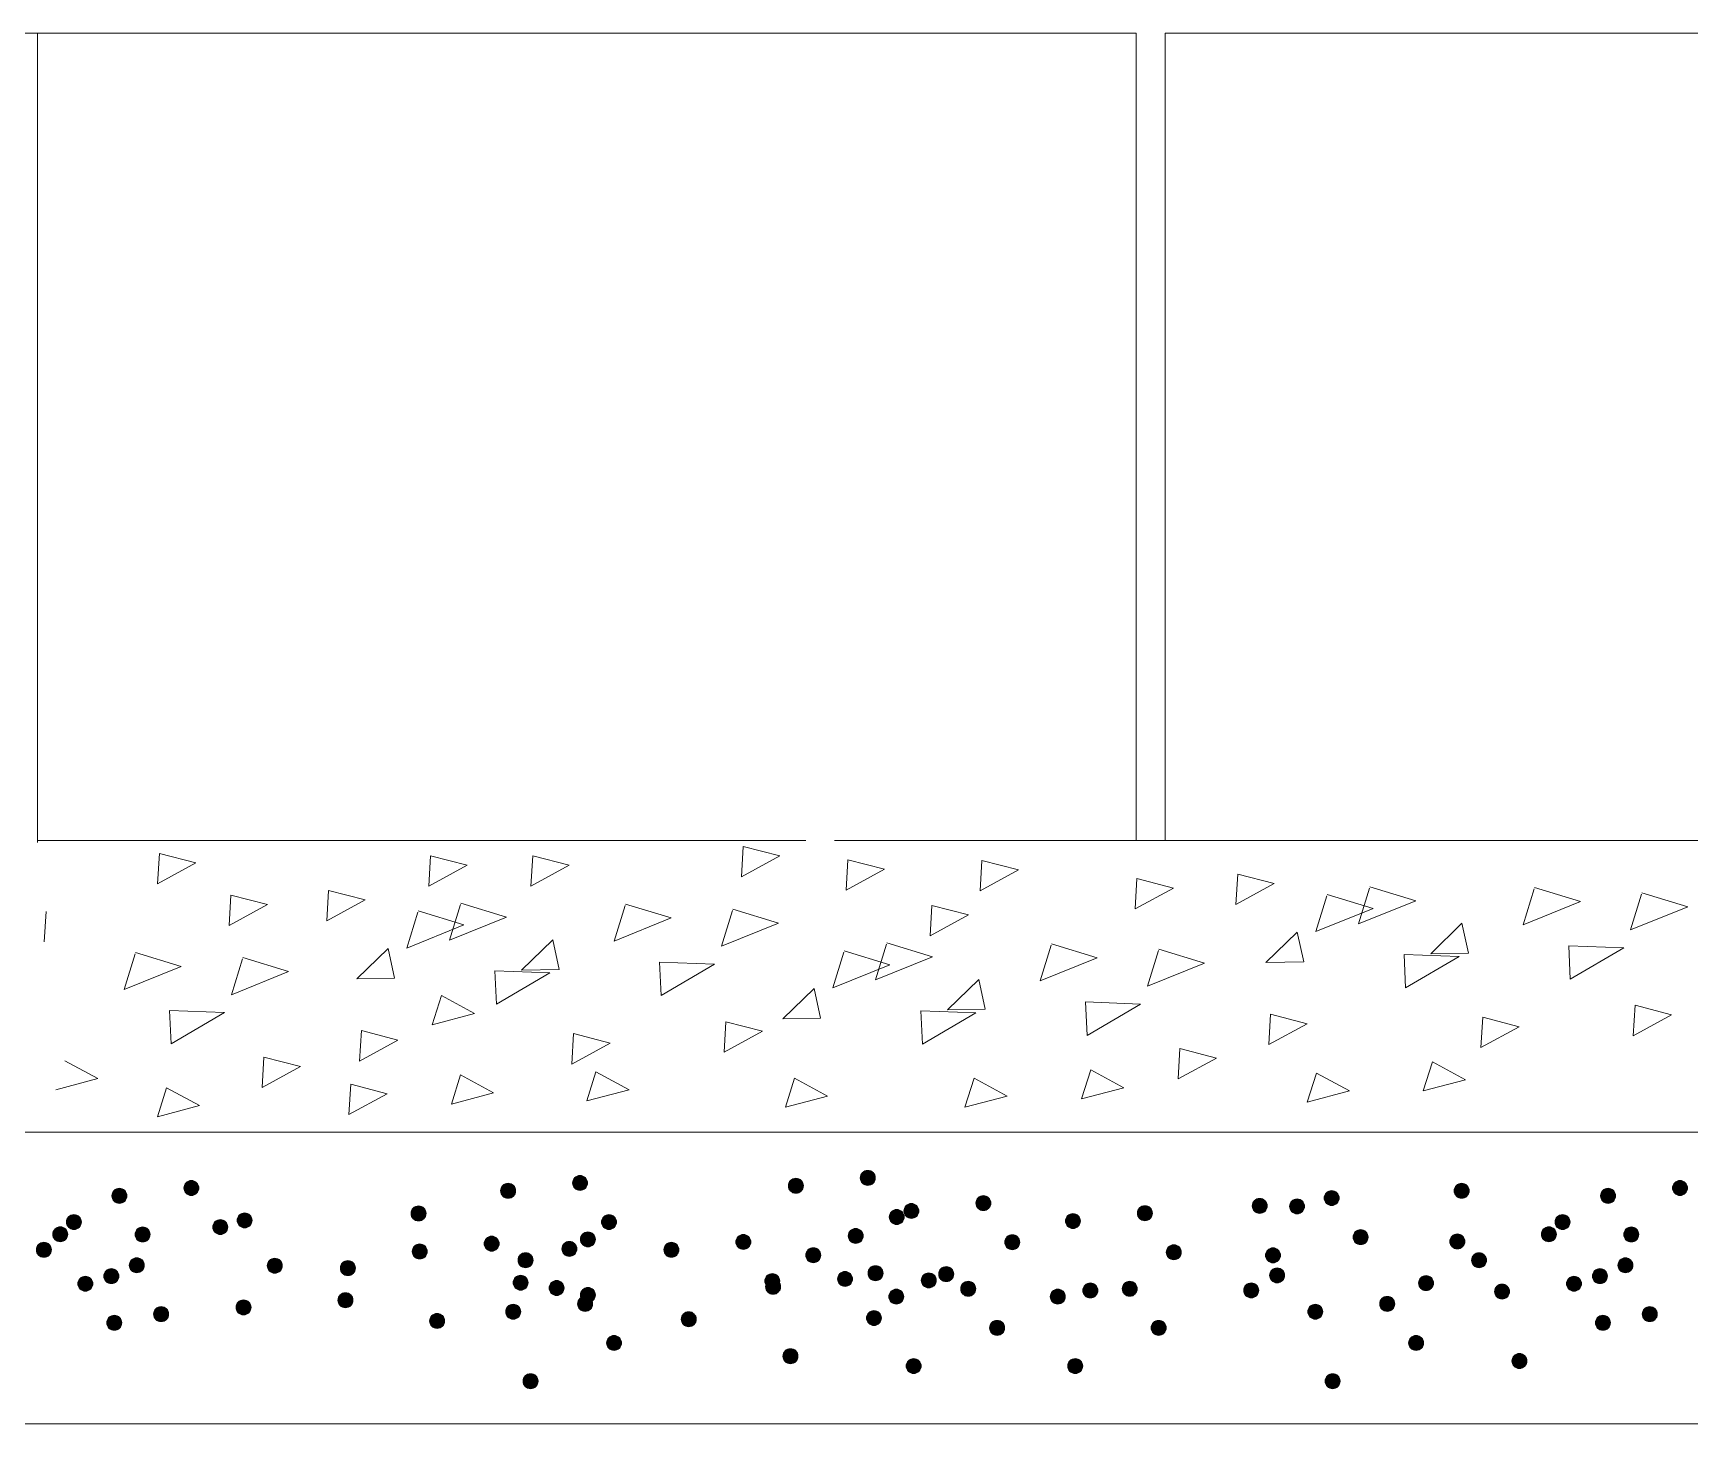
# Model space of a CAD drawing. Header units: inches. Extents: x -885 to 26362, y -28010 to 990.
# Drawn here: x 4316.75 to 4322.43, y -17656.87 to -17652.1 of the extents above; entities that cross this region are included whole.
import ezdxf

# ---------------------------------------------------------------- set-up
doc = ezdxf.new("R2010")
doc.units = ezdxf.units.IN
doc.header["$MEASUREMENT"] = 0
doc.layers.add('LINE', color=7, linetype='Continuous')

msp = doc.modelspace()

# ---------------------------------------------------------------- hatches: boundary and pattern name
at = {"layer": 'LINE', "lineweight": 20, "ltscale": 0.5}
for points in [[(4317.315112, -17656.056488, -1), (4317.263667, -17656.056488, -1)], [(4317.315112, -17656.056488, -1), (4317.263667, -17656.056488, -1)], [(4318.401221, -17656.06611, -1), (4318.349777, -17656.06611, -1)], [(4318.401221, -17656.06611, -1), (4318.349777, -17656.06611, -1)], [(4318.647917, -17656.039209, -1), (4318.596472, -17656.039209, -1)], [(4318.647917, -17656.039209, -1), (4318.596472, -17656.039209, -1)], [(4319.387842, -17656.048831, -1), (4319.336397, -17656.048831, -1)], [(4319.387842, -17656.048831, -1), (4319.336397, -17656.048831, -1)], [(4319.634538, -17656.021931, -1), (4319.583093, -17656.021931, -1)], [(4319.634538, -17656.021931, -1), (4319.583093, -17656.021931, -1)], [(4321.670692, -17656.06611, -1), (4321.619247, -17656.06611, -1)], [(4321.670692, -17656.06611, -1), (4321.619247, -17656.06611, -1)], [(4322.419352, -17656.056488, -1), (4322.367908, -17656.056488, -1)], [(4322.419352, -17656.056488, -1), (4322.367908, -17656.056488, -1)], [(4317.068416, -17656.083389, -1), (4317.016972, -17656.083389, -1)], [(4317.068416, -17656.083389, -1), (4317.016972, -17656.083389, -1)], [(4320.030691, -17656.108323, -1), (4319.979247, -17656.108323, -1)], [(4320.030691, -17656.108323, -1), (4319.979247, -17656.108323, -1)], [(4320.978325, -17656.117945, -1), (4320.926881, -17656.117945, -1)], [(4320.978325, -17656.117945, -1), (4320.926881, -17656.117945, -1)], [(4321.10456, -17656.110002, -1), (4321.056814, -17656.129156, -1)], [(4321.10456, -17656.110002, -1), (4321.056814, -17656.129156, -1)], [(4321.225021, -17656.091044, -1), (4321.173577, -17656.091044, -1)], [(4321.225021, -17656.091044, -1), (4321.173577, -17656.091044, -1)], [(4322.172657, -17656.083389, -1), (4322.121212, -17656.083389, -1)], [(4322.172657, -17656.083389, -1), (4322.121212, -17656.083389, -1)], [(4316.912336, -17656.173259, -1), (4316.860891, -17656.173259, -1)], [(4316.912336, -17656.173259, -1), (4316.860891, -17656.173259, -1)], [(4317.497665, -17656.16757, -1), (4317.44622, -17656.16757, -1)], [(4317.497665, -17656.16757, -1), (4317.44622, -17656.16757, -1)], [(4318.094014, -17656.143764, -1), (4318.042569, -17656.143764, -1)], [(4318.094014, -17656.143764, -1), (4318.042569, -17656.143764, -1)], [(4318.747105, -17656.173259, -1), (4318.695661, -17656.173259, -1)], [(4318.747105, -17656.173259, -1), (4318.695661, -17656.173259, -1)], [(4319.733726, -17656.155981, -1), (4319.682281, -17656.155981, -1)], [(4319.733726, -17656.155981, -1), (4319.682281, -17656.155981, -1)], [(4319.783996, -17656.135224, -1), (4319.732551, -17656.135224, -1)], [(4319.783996, -17656.135224, -1), (4319.732551, -17656.135224, -1)], [(4320.337888, -17656.169781, -1), (4320.286443, -17656.169781, -1)], [(4320.337888, -17656.169781, -1), (4320.286443, -17656.169781, -1)], [(4320.584584, -17656.14288, -1), (4320.533139, -17656.14288, -1)], [(4320.584584, -17656.14288, -1), (4320.533139, -17656.14288, -1)], [(4322.016576, -17656.173259, -1), (4321.965131, -17656.173259, -1)], [(4322.016576, -17656.173259, -1), (4321.965131, -17656.173259, -1)], [(4316.865539, -17656.215197, -1), (4316.814095, -17656.215197, -1)], [(4316.865539, -17656.215197, -1), (4316.814095, -17656.215197, -1)], [(4317.148027, -17656.215934, -1), (4317.096583, -17656.215934, -1)], [(4317.148027, -17656.215934, -1), (4317.096583, -17656.215934, -1)], [(4317.4143, -17656.190538, -1), (4317.362856, -17656.190538, -1)], [(4317.4143, -17656.190538, -1), (4317.362856, -17656.190538, -1)], [(4318.674749, -17656.232721, -1), (4318.623305, -17656.232721, -1)], [(4318.674749, -17656.232721, -1), (4318.623305, -17656.232721, -1)], [(4319.593132, -17656.220818, -1), (4319.541687, -17656.220818, -1)], [(4319.593132, -17656.220818, -1), (4319.541687, -17656.220818, -1)], [(4321.32421, -17656.225095, -1), (4321.272765, -17656.225095, -1)], [(4321.32421, -17656.225095, -1), (4321.272765, -17656.225095, -1)], [(4321.96978, -17656.215197, -1), (4321.918335, -17656.215197, -1)], [(4321.96978, -17656.215197, -1), (4321.918335, -17656.215197, -1)], [(4322.252268, -17656.215934, -1), (4322.200823, -17656.215934, -1)], [(4322.252268, -17656.215934, -1), (4322.200823, -17656.215934, -1)], [(4316.809435, -17656.268445, -1), (4316.757991, -17656.268445, -1)], [(4316.809435, -17656.268445, -1), (4316.757991, -17656.268445, -1)], [(4318.098126, -17656.274256, -1), (4318.046681, -17656.274256, -1)], [(4318.098126, -17656.274256, -1), (4318.046681, -17656.274256, -1)], [(4318.344822, -17656.247356, -1), (4318.293377, -17656.247356, -1)], [(4318.344822, -17656.247356, -1), (4318.293377, -17656.247356, -1)], [(4318.611353, -17656.26535, -1), (4318.559909, -17656.26535, -1)], [(4318.611353, -17656.26535, -1), (4318.559909, -17656.26535, -1)], [(4318.961007, -17656.268445, -1), (4318.909562, -17656.268445, -1)], [(4318.961007, -17656.268445, -1), (4318.909562, -17656.268445, -1)], [(4319.207702, -17656.241544, -1), (4319.156258, -17656.241544, -1)], [(4319.207702, -17656.241544, -1), (4319.156258, -17656.241544, -1)], [(4319.447469, -17656.286944, -1), (4319.396024, -17656.286944, -1)], [(4319.447469, -17656.286944, -1), (4319.396024, -17656.286944, -1)], [(4320.12988, -17656.242373, -1), (4320.078435, -17656.242373, -1)], [(4320.12988, -17656.242373, -1), (4320.078435, -17656.242373, -1)], [(4320.683772, -17656.27693, -1), (4320.632327, -17656.27693, -1)], [(4320.683772, -17656.27693, -1), (4320.632327, -17656.27693, -1)], [(4321.023793, -17656.287367, -1), (4320.972349, -17656.287367, -1)], [(4321.023793, -17656.287367, -1), (4320.972349, -17656.287367, -1)], [(4321.655918, -17656.239741, -1), (4321.604474, -17656.239741, -1)], [(4321.655918, -17656.239741, -1), (4321.604474, -17656.239741, -1)], [(4317.128043, -17656.321501, -1), (4317.076598, -17656.321501, -1)], [(4317.128043, -17656.321501, -1), (4317.076598, -17656.321501, -1)], [(4317.60124, -17656.323084, -1), (4317.549795, -17656.323084, -1)], [(4317.60124, -17656.323084, -1), (4317.549795, -17656.323084, -1)], [(4317.851705, -17656.331169, -1), (4317.80026, -17656.331169, -1)], [(4317.851705, -17656.331169, -1), (4317.80026, -17656.331169, -1)], [(4318.460848, -17656.304222, -1), (4318.409403, -17656.304222, -1)], [(4318.460848, -17656.304222, -1), (4318.409403, -17656.304222, -1)], [(4319.660915, -17656.348694, -1), (4319.60947, -17656.348694, -1)], [(4319.660915, -17656.348694, -1), (4319.60947, -17656.348694, -1)], [(4321.730319, -17656.304222, -1), (4321.678874, -17656.304222, -1)], [(4321.730319, -17656.304222, -1), (4321.678874, -17656.304222, -1)], [(4322.232283, -17656.321501, -1), (4322.180839, -17656.321501, -1)], [(4322.232283, -17656.321501, -1), (4322.180839, -17656.321501, -1)], [(4316.95162, -17656.384779, -1), (4316.900175, -17656.384779, -1)], [(4316.95162, -17656.384779, -1), (4316.900175, -17656.384779, -1)], [(4317.040683, -17656.358808, -1), (4316.989238, -17656.358808, -1)], [(4317.040683, -17656.358808, -1), (4316.989238, -17656.358808, -1)], [(4318.44401, -17656.381406, -1), (4318.392565, -17656.381406, -1)], [(4318.44401, -17656.381406, -1), (4318.392565, -17656.381406, -1)], [(4318.567421, -17656.399408, -1), (4318.515977, -17656.399408, -1)], [(4318.567421, -17656.399408, -1), (4318.515977, -17656.399408, -1)], [(4319.306891, -17656.375594, -1), (4319.255446, -17656.375594, -1)], [(4319.306891, -17656.375594, -1), (4319.255446, -17656.375594, -1)], [(4319.309766, -17656.395206, -1), (4319.258321, -17656.395206, -1)], [(4319.309766, -17656.395206, -1), (4319.258321, -17656.395206, -1)], [(4319.556461, -17656.368305, -1), (4319.505017, -17656.368305, -1)], [(4319.556461, -17656.368305, -1), (4319.505017, -17656.368305, -1)], [(4319.843622, -17656.373336, -1), (4319.792178, -17656.373336, -1)], [(4319.843622, -17656.373336, -1), (4319.792178, -17656.373336, -1)], [(4319.90324, -17656.351788, -1), (4319.851795, -17656.351788, -1)], [(4319.90324, -17656.351788, -1), (4319.851795, -17656.351788, -1)], [(4319.978764, -17656.402057, -1), (4319.927319, -17656.402057, -1)], [(4319.978764, -17656.402057, -1), (4319.927319, -17656.402057, -1)], [(4320.532656, -17656.402057, -1), (4320.481211, -17656.402057, -1)], [(4320.532656, -17656.402057, -1), (4320.481211, -17656.402057, -1)], [(4321.037952, -17656.356058, -1), (4320.986508, -17656.356058, -1)], [(4321.037952, -17656.356058, -1), (4320.986508, -17656.356058, -1)], [(4321.548574, -17656.382614, -1), (4321.497129, -17656.382614, -1)], [(4321.548574, -17656.382614, -1), (4321.497129, -17656.382614, -1)], [(4322.05586, -17656.384779, -1), (4322.004416, -17656.384779, -1)], [(4322.05586, -17656.384779, -1), (4322.004416, -17656.384779, -1)], [(4322.144923, -17656.358808, -1), (4322.093479, -17656.358808, -1)], [(4322.144923, -17656.358808, -1), (4322.093479, -17656.358808, -1)], [(4317.843549, -17656.441406, -1), (4317.792104, -17656.441406, -1)], [(4317.843549, -17656.441406, -1), (4317.792104, -17656.441406, -1)], [(4318.665226, -17656.453893, -1), (4318.613781, -17656.453893, -1)], [(4318.665226, -17656.453893, -1), (4318.613781, -17656.453893, -1)], [(4318.674766, -17656.423221, -1), (4318.623321, -17656.423221, -1)], [(4318.674766, -17656.423221, -1), (4318.623321, -17656.423221, -1)], [(4319.732068, -17656.428958, -1), (4319.680623, -17656.428958, -1)], [(4319.732068, -17656.428958, -1), (4319.680623, -17656.428958, -1)], [(4320.28596, -17656.428958, -1), (4320.234516, -17656.428958, -1)], [(4320.28596, -17656.428958, -1), (4320.234516, -17656.428958, -1)], [(4320.397515, -17656.407893, -1), (4320.34607, -17656.407893, -1)], [(4320.397515, -17656.407893, -1), (4320.34607, -17656.407893, -1)], [(4320.947207, -17656.397961, -1), (4320.899461, -17656.417114, -1)], [(4320.947207, -17656.397961, -1), (4320.899461, -17656.417114, -1)], [(4321.415423, -17656.453893, -1), (4321.363978, -17656.453893, -1)], [(4321.415423, -17656.453893, -1), (4321.363978, -17656.453893, -1)], [(4321.809165, -17656.41168, -1), (4321.75772, -17656.41168, -1)], [(4321.809165, -17656.41168, -1), (4321.75772, -17656.41168, -1)], [(4317.050808, -17656.518829, -1), (4316.999364, -17656.518829, -1)], [(4317.050808, -17656.518829, -1), (4316.999364, -17656.518829, -1)], [(4317.211423, -17656.489033, -1), (4317.159979, -17656.489033, -1)], [(4317.211423, -17656.489033, -1), (4317.159979, -17656.489033, -1)], [(4317.493895, -17656.465957, -1), (4317.442451, -17656.465957, -1)], [(4317.493895, -17656.465957, -1), (4317.442451, -17656.465957, -1)], [(4318.157753, -17656.512369, -1), (4318.106308, -17656.512369, -1)], [(4318.157753, -17656.512369, -1), (4318.106308, -17656.512369, -1)], [(4318.41853, -17656.480794, -1), (4318.367085, -17656.480794, -1)], [(4318.41853, -17656.480794, -1), (4318.367085, -17656.480794, -1)], [(4319.020634, -17656.506557, -1), (4318.969189, -17656.506557, -1)], [(4319.020634, -17656.506557, -1), (4318.969189, -17656.506557, -1)], [(4319.65565, -17656.502355, -1), (4319.604205, -17656.502355, -1)], [(4319.65565, -17656.502355, -1), (4319.604205, -17656.502355, -1)], [(4321.168727, -17656.480794, -1), (4321.117282, -17656.480794, -1)], [(4321.168727, -17656.480794, -1), (4321.117282, -17656.480794, -1)], [(4322.155049, -17656.518829, -1), (4322.103604, -17656.518829, -1)], [(4322.155049, -17656.518829, -1), (4322.103604, -17656.518829, -1)], [(4322.315664, -17656.489033, -1), (4322.264219, -17656.489033, -1)], [(4322.315664, -17656.489033, -1), (4322.264219, -17656.489033, -1)], [(4320.077952, -17656.536108, -1), (4320.026508, -17656.536108, -1)], [(4320.077952, -17656.536108, -1), (4320.026508, -17656.536108, -1)], [(4320.631844, -17656.536108, -1), (4320.5804, -17656.536108, -1)], [(4320.631844, -17656.536108, -1), (4320.5804, -17656.536108, -1)], [(4318.764414, -17656.587943, -1), (4318.71297, -17656.587943, -1)], [(4318.764414, -17656.587943, -1), (4318.71297, -17656.587943, -1)], [(4319.369393, -17656.633318, -1), (4319.317948, -17656.633318, -1)], [(4319.369393, -17656.633318, -1), (4319.317948, -17656.633318, -1)], [(4321.514611, -17656.587943, -1), (4321.463166, -17656.587943, -1)], [(4321.514611, -17656.587943, -1), (4321.463166, -17656.587943, -1)], [(4319.791695, -17656.667071, -1), (4319.74025, -17656.667071, -1)], [(4319.791695, -17656.667071, -1), (4319.74025, -17656.667071, -1)], [(4320.345587, -17656.667071, -1), (4320.294143, -17656.667071, -1)], [(4320.345587, -17656.667071, -1), (4320.294143, -17656.667071, -1)], [(4321.868791, -17656.649792, -1), (4321.817347, -17656.649792, -1)], [(4321.868791, -17656.649792, -1), (4321.817347, -17656.649792, -1)], [(4318.478157, -17656.718906, -1), (4318.426712, -17656.718906, -1)], [(4318.478157, -17656.718906, -1), (4318.426712, -17656.718906, -1)], [(4321.228354, -17656.718906, -1), (4321.176909, -17656.718906, -1)], [(4321.228354, -17656.718906, -1), (4321.176909, -17656.718906, -1)]]:
    msp.add_hatch(color=7, dxfattribs=at).paths.add_polyline_path(points)

# ---------------------------------------------------------------- linework, layer by layer
at = {"layer": 'LINE', "color": 7, "lineweight": 20, "ltscale": 0.5}
for p, q in [((4316.761539, -17652.09648), (4301.484255, -17652.09648)), ((4316.761539, -17652.09648), (4301.484255, -17652.09648)), ((4320.529426, -17652.09648), (4316.761539, -17652.09648)), ((4319.426731, -17652.09648), (4316.761539, -17652.09648)), ((4316.761539, -17654.865318), (4316.761539, -17652.09648)), ((4320.529426, -17652.09648), (4316.761539, -17652.09648)), ((4319.426731, -17652.09648), (4316.761539, -17652.09648)), ((4316.761539, -17654.865318), (4316.761539, -17652.09648)), ((4316.761539, -17654.871417), (4316.761539, -17652.102579)), ((4316.761539, -17654.871417), (4316.761539, -17652.102579)), ((4316.761539, -17654.871417), (4316.761539, -17652.102579)), ((4316.761539, -17654.871417), (4316.761539, -17652.102579)), ((4320.529426, -17654.865318), (4320.529426, -17652.09648)), ((4320.529426, -17654.865318), (4320.529426, -17652.09648)), ((4320.628099, -17654.865318), (4320.628099, -17652.09648)), ((4324.49466, -17652.09648), (4320.628099, -17652.09648)), ((4320.628099, -17654.865318), (4320.628099, -17652.09648)), ((4324.49466, -17652.09648), (4320.628099, -17652.09648)), ((4319.395987, -17654.865318), (4316.761539, -17654.865318)), ((4319.395987, -17654.865318), (4316.761539, -17654.865318)), ((4319.175315, -17654.989308), (4319.181583, -17654.885058)), ((4319.175315, -17654.989308), (4319.181583, -17654.885058)), ((4319.181583, -17654.885058), (4319.306746, -17654.917571)), ((4319.181583, -17654.885058), (4319.306746, -17654.917571)), ((4324.49466, -17654.865318), (4319.49466, -17654.865318)), ((4324.49466, -17654.865318), (4319.49466, -17654.865318)), ((4317.173482, -17655.01342), (4317.179751, -17654.90917)), ((4317.173482, -17655.01342), (4317.179751, -17654.90917)), ((4317.304913, -17654.941683), (4317.173482, -17655.01342)), ((4317.304913, -17654.941683), (4317.173482, -17655.01342)), ((4317.179751, -17654.90917), (4317.304913, -17654.941683)), ((4317.179751, -17654.90917), (4317.304913, -17654.941683)), ((4318.103173, -17655.021805), (4318.109442, -17654.917555)), ((4318.103173, -17655.021805), (4318.109442, -17654.917555)), ((4318.234604, -17654.950068), (4318.103173, -17655.021805)), ((4318.234604, -17654.950068), (4318.103173, -17655.021805)), ((4318.109442, -17654.917555), (4318.234604, -17654.950068)), ((4318.109442, -17654.917555), (4318.234604, -17654.950068)), ((4318.453887, -17655.021805), (4318.460156, -17654.917555)), ((4318.453887, -17655.021805), (4318.460156, -17654.917555)), ((4318.585318, -17654.950068), (4318.453887, -17655.021805)), ((4318.585318, -17654.950068), (4318.453887, -17655.021805)), ((4318.460156, -17654.917555), (4318.585318, -17654.950068)), ((4318.460156, -17654.917555), (4318.585318, -17654.950068)), ((4319.306746, -17654.917571), (4319.175315, -17654.989308)), ((4319.306746, -17654.917571), (4319.175315, -17654.989308)), ((4319.53412, -17655.035121), (4319.540388, -17654.930871)), ((4319.53412, -17655.035121), (4319.540388, -17654.930871)), ((4319.540388, -17654.930871), (4319.665551, -17654.963384)), ((4319.540388, -17654.930871), (4319.665551, -17654.963384)), ((4319.993666, -17655.037752), (4319.999935, -17654.933502)), ((4319.993666, -17655.037752), (4319.999935, -17654.933502)), ((4319.999935, -17654.933502), (4320.125097, -17654.966015)), ((4319.999935, -17654.933502), (4320.125097, -17654.966015)), ((4319.665551, -17654.963384), (4319.53412, -17655.035121)), ((4319.665551, -17654.963384), (4319.53412, -17655.035121)), ((4320.125097, -17654.966015), (4319.993666, -17655.037752)), ((4320.125097, -17654.966015), (4319.993666, -17655.037752)), ((4320.525179, -17655.09973), (4320.531447, -17654.995481)), ((4320.525179, -17655.09973), (4320.531447, -17654.995481)), ((4320.531447, -17654.995481), (4320.65661, -17655.027994)), ((4320.531447, -17654.995481), (4320.65661, -17655.027994)), ((4320.87088, -17655.084492), (4320.877149, -17654.980242)), ((4320.87088, -17655.084492), (4320.877149, -17654.980242)), ((4321.002311, -17655.012755), (4320.87088, -17655.084492)), ((4321.002311, -17655.012755), (4320.87088, -17655.084492)), ((4320.877149, -17654.980242), (4321.002311, -17655.012755)), ((4320.877149, -17654.980242), (4321.002311, -17655.012755)), ((4317.419011, -17655.156257), (4317.425279, -17655.052007)), ((4317.419011, -17655.156257), (4317.425279, -17655.052007)), ((4317.425279, -17655.052007), (4317.550442, -17655.08452)), ((4317.425279, -17655.052007), (4317.550442, -17655.08452)), ((4317.753583, -17655.140614), (4317.759851, -17655.036364)), ((4317.753583, -17655.140614), (4317.759851, -17655.036364)), ((4317.885014, -17655.068877), (4317.753583, -17655.140614)), ((4317.885014, -17655.068877), (4317.753583, -17655.140614)), ((4317.759851, -17655.036364), (4317.885014, -17655.068877)), ((4317.759851, -17655.036364), (4317.885014, -17655.068877)), ((4320.65661, -17655.027994), (4320.525179, -17655.09973)), ((4320.65661, -17655.027994), (4320.525179, -17655.09973)), ((4321.182927, -17655.05498), (4321.145463, -17655.17747)), ((4321.182927, -17655.05498), (4321.145463, -17655.17747)), ((4321.341206, -17655.098334), (4321.184341, -17655.050356)), ((4321.341206, -17655.098334), (4321.184341, -17655.050356)), ((4321.329187, -17655.027929), (4321.291723, -17655.15042)), ((4321.329187, -17655.027929), (4321.291723, -17655.15042)), ((4321.291723, -17655.15042), (4321.487467, -17655.071284)), ((4321.291723, -17655.15042), (4321.487467, -17655.071284)), ((4321.487467, -17655.071284), (4321.330602, -17655.023306)), ((4321.487467, -17655.071284), (4321.330602, -17655.023306)), ((4321.893822, -17655.031206), (4321.856358, -17655.153696)), ((4321.893822, -17655.031206), (4321.856358, -17655.153696)), ((4321.856358, -17655.153696), (4322.052101, -17655.07456)), ((4321.856358, -17655.153696), (4322.052101, -17655.07456)), ((4322.052101, -17655.07456), (4321.895237, -17655.026582)), ((4322.052101, -17655.07456), (4321.895237, -17655.026582)), ((4322.261782, -17655.049201), (4322.224318, -17655.171691)), ((4322.261782, -17655.049201), (4322.224318, -17655.171691)), ((4322.420061, -17655.092555), (4322.263196, -17655.044577)), ((4322.420061, -17655.092555), (4322.263196, -17655.044577)), ((4316.784752, -17655.212375), (4316.79102, -17655.108125)), ((4316.784752, -17655.212375), (4316.79102, -17655.108125)), ((4317.550442, -17655.08452), (4317.419011, -17655.156257)), ((4317.550442, -17655.08452), (4317.419011, -17655.156257)), ((4318.065629, -17655.111102), (4318.028165, -17655.233593)), ((4318.065629, -17655.111102), (4318.028165, -17655.233593)), ((4318.223908, -17655.154456), (4318.067044, -17655.106478)), ((4318.223908, -17655.154456), (4318.067044, -17655.106478)), ((4318.21189, -17655.084052), (4318.174426, -17655.206542)), ((4318.21189, -17655.084052), (4318.174426, -17655.206542)), ((4318.174426, -17655.206542), (4318.370169, -17655.127406)), ((4318.174426, -17655.206542), (4318.370169, -17655.127406)), ((4318.370169, -17655.127406), (4318.213304, -17655.079428)), ((4318.370169, -17655.127406), (4318.213304, -17655.079428)), ((4318.776525, -17655.087328), (4318.739061, -17655.209818)), ((4318.776525, -17655.087328), (4318.739061, -17655.209818)), ((4318.739061, -17655.209818), (4318.934804, -17655.130682)), ((4318.739061, -17655.209818), (4318.934804, -17655.130682)), ((4318.934804, -17655.130682), (4318.777939, -17655.082704)), ((4318.934804, -17655.130682), (4318.777939, -17655.082704)), ((4319.144484, -17655.105323), (4319.10702, -17655.227813)), ((4319.144484, -17655.105323), (4319.10702, -17655.227813)), ((4319.302763, -17655.148677), (4319.145899, -17655.100699)), ((4319.302763, -17655.148677), (4319.145899, -17655.100699)), ((4319.822545, -17655.191735), (4319.828813, -17655.087485)), ((4319.822545, -17655.191735), (4319.828813, -17655.087485)), ((4319.953976, -17655.119998), (4319.822545, -17655.191735)), ((4319.953976, -17655.119998), (4319.822545, -17655.191735)), ((4319.828813, -17655.087485), (4319.953976, -17655.119998)), ((4319.828813, -17655.087485), (4319.953976, -17655.119998)), ((4321.145463, -17655.17747), (4321.341206, -17655.098334)), ((4321.145463, -17655.17747), (4321.341206, -17655.098334)), ((4322.224318, -17655.171691), (4322.420061, -17655.092555)), ((4322.224318, -17655.171691), (4322.420061, -17655.092555)), ((4318.028165, -17655.233593), (4318.223908, -17655.154456)), ((4318.028165, -17655.233593), (4318.223908, -17655.154456)), ((4319.10702, -17655.227813), (4319.302763, -17655.148677)), ((4319.10702, -17655.227813), (4319.302763, -17655.148677)), ((4320.974094, -17655.283515), (4321.081404, -17655.17909)), ((4320.974094, -17655.283515), (4321.081404, -17655.17909)), ((4321.081404, -17655.17909), (4321.103389, -17655.281188)), ((4321.081404, -17655.17909), (4321.103389, -17655.281188)), ((4321.538728, -17655.253316), (4321.646039, -17655.14889)), ((4321.538728, -17655.253316), (4321.646039, -17655.14889)), ((4321.646039, -17655.14889), (4321.668024, -17655.250988)), ((4321.646039, -17655.14889), (4321.668024, -17655.250988)), ((4317.856796, -17655.339638), (4317.964107, -17655.235212)), ((4317.856796, -17655.339638), (4317.964107, -17655.235212)), ((4317.964107, -17655.235212), (4317.986092, -17655.33731)), ((4317.964107, -17655.235212), (4317.986092, -17655.33731)), ((4318.421431, -17655.309438), (4318.528741, -17655.205012)), ((4318.421431, -17655.309438), (4318.528741, -17655.205012)), ((4318.528741, -17655.205012), (4318.550727, -17655.30711)), ((4318.528741, -17655.205012), (4318.550727, -17655.30711)), ((4319.684649, -17655.291158), (4319.527784, -17655.24318)), ((4319.684649, -17655.291158), (4319.527784, -17655.24318)), ((4319.67263, -17655.220753), (4319.635166, -17655.343244)), ((4319.67263, -17655.220753), (4319.635166, -17655.343244)), ((4319.830909, -17655.264107), (4319.674044, -17655.216129)), ((4319.830909, -17655.264107), (4319.674044, -17655.216129)), ((4320.237265, -17655.22403), (4320.199801, -17655.34652)), ((4320.237265, -17655.22403), (4320.199801, -17655.34652)), ((4320.395544, -17655.267384), (4320.238679, -17655.219406)), ((4320.395544, -17655.267384), (4320.238679, -17655.219406)), ((4320.605225, -17655.242024), (4320.56776, -17655.364515)), ((4320.605225, -17655.242024), (4320.56776, -17655.364515)), ((4320.763504, -17655.285378), (4320.606639, -17655.237401)), ((4320.763504, -17655.285378), (4320.606639, -17655.237401)), ((4322.012298, -17655.225747), (4322.200794, -17655.232777)), ((4322.017157, -17655.340301), (4322.012298, -17655.225747)), ((4322.012298, -17655.225747), (4322.200794, -17655.232777)), ((4322.017157, -17655.340301), (4322.012298, -17655.225747)), ((4322.200794, -17655.232777), (4322.017157, -17655.340301)), ((4322.200794, -17655.232777), (4322.017157, -17655.340301)), ((4317.096339, -17655.253265), (4317.058875, -17655.375756)), ((4317.096339, -17655.253265), (4317.058875, -17655.375756)), ((4317.058875, -17655.375756), (4317.254618, -17655.296619)), ((4317.058875, -17655.375756), (4317.254618, -17655.296619)), ((4317.254618, -17655.296619), (4317.097753, -17655.248642)), ((4317.254618, -17655.296619), (4317.097753, -17655.248642)), ((4317.464298, -17655.27126), (4317.426834, -17655.393751)), ((4317.464298, -17655.27126), (4317.426834, -17655.393751)), ((4317.622577, -17655.314614), (4317.465713, -17655.266637)), ((4317.622577, -17655.314614), (4317.465713, -17655.266637)), ((4318.895001, -17655.281869), (4319.083496, -17655.288899)), ((4318.89986, -17655.396423), (4318.895001, -17655.281869)), ((4318.895001, -17655.281869), (4319.083496, -17655.288899)), ((4318.89986, -17655.396423), (4318.895001, -17655.281869)), ((4319.083496, -17655.288899), (4318.89986, -17655.396423)), ((4319.083496, -17655.288899), (4318.89986, -17655.396423)), ((4319.52637, -17655.247804), (4319.488905, -17655.370294)), ((4319.52637, -17655.247804), (4319.488905, -17655.370294)), ((4319.488905, -17655.370294), (4319.684649, -17655.291158)), ((4319.488905, -17655.370294), (4319.684649, -17655.291158)), ((4319.635166, -17655.343244), (4319.830909, -17655.264107)), ((4319.635166, -17655.343244), (4319.830909, -17655.264107)), ((4320.199801, -17655.34652), (4320.395544, -17655.267384)), ((4320.199801, -17655.34652), (4320.395544, -17655.267384)), ((4320.56776, -17655.364515), (4320.763504, -17655.285378)), ((4320.56776, -17655.364515), (4320.763504, -17655.285378)), ((4321.103389, -17655.281188), (4320.974094, -17655.283515)), ((4321.103389, -17655.281188), (4320.974094, -17655.283515)), ((4321.452523, -17655.370501), (4321.447664, -17655.255947)), ((4321.447664, -17655.255947), (4321.636159, -17655.262977)), ((4321.452523, -17655.370501), (4321.447664, -17655.255947)), ((4321.447664, -17655.255947), (4321.636159, -17655.262977)), ((4321.636159, -17655.262977), (4321.452523, -17655.370501)), ((4321.636159, -17655.262977), (4321.452523, -17655.370501)), ((4321.668024, -17655.250988), (4321.538728, -17655.253316)), ((4321.668024, -17655.250988), (4321.538728, -17655.253316)), ((4317.426834, -17655.393751), (4317.622577, -17655.314614)), ((4317.426834, -17655.393751), (4317.622577, -17655.314614)), ((4317.986092, -17655.33731), (4317.856796, -17655.339638)), ((4317.986092, -17655.33731), (4317.856796, -17655.339638)), ((4318.335225, -17655.426623), (4318.330366, -17655.312069)), ((4318.330366, -17655.312069), (4318.518861, -17655.319099)), ((4318.335225, -17655.426623), (4318.330366, -17655.312069)), ((4318.330366, -17655.312069), (4318.518861, -17655.319099)), ((4318.518861, -17655.319099), (4318.335225, -17655.426623)), ((4318.518861, -17655.319099), (4318.335225, -17655.426623)), ((4318.550727, -17655.30711), (4318.421431, -17655.309438)), ((4318.550727, -17655.30711), (4318.421431, -17655.309438)), ((4319.882171, -17655.446139), (4319.989482, -17655.341714)), ((4319.882171, -17655.446139), (4319.989482, -17655.341714)), ((4319.989482, -17655.341714), (4320.011467, -17655.443812)), ((4319.989482, -17655.341714), (4320.011467, -17655.443812)), ((4318.115518, -17655.496611), (4318.146561, -17655.396893)), ((4318.115518, -17655.496611), (4318.146561, -17655.396893)), ((4318.146561, -17655.396893), (4318.2603, -17655.458425)), ((4318.146561, -17655.396893), (4318.2603, -17655.458425)), ((4319.317536, -17655.476339), (4319.424847, -17655.371913)), ((4319.317536, -17655.476339), (4319.424847, -17655.371913)), ((4319.424847, -17655.371913), (4319.446832, -17655.474011)), ((4319.424847, -17655.371913), (4319.446832, -17655.474011)), ((4317.214815, -17655.447807), (4317.40331, -17655.454837)), ((4317.219674, -17655.562361), (4317.214815, -17655.447807)), ((4317.214815, -17655.447807), (4317.40331, -17655.454837)), ((4317.219674, -17655.562361), (4317.214815, -17655.447807)), ((4317.40331, -17655.454837), (4317.219674, -17655.562361)), ((4317.40331, -17655.454837), (4317.219674, -17655.562361)), ((4318.2603, -17655.458425), (4318.115518, -17655.496611)), ((4318.2603, -17655.458425), (4318.115518, -17655.496611)), ((4319.791106, -17655.448771), (4319.979602, -17655.455801)), ((4319.795965, -17655.563325), (4319.791106, -17655.448771)), ((4319.791106, -17655.448771), (4319.979602, -17655.455801)), ((4319.795965, -17655.563325), (4319.791106, -17655.448771)), ((4319.979602, -17655.455801), (4319.795965, -17655.563325)), ((4319.979602, -17655.455801), (4319.795965, -17655.563325)), ((4320.011467, -17655.443812), (4319.882171, -17655.446139)), ((4320.011467, -17655.443812), (4319.882171, -17655.446139)), ((4320.355741, -17655.418571), (4320.544236, -17655.425601)), ((4320.3606, -17655.533125), (4320.355741, -17655.418571)), ((4320.355741, -17655.418571), (4320.544236, -17655.425601)), ((4320.3606, -17655.533125), (4320.355741, -17655.418571)), ((4320.544236, -17655.425601), (4320.3606, -17655.533125)), ((4320.544236, -17655.425601), (4320.3606, -17655.533125)), ((4320.983547, -17655.565031), (4320.989815, -17655.460782)), ((4320.983547, -17655.565031), (4320.989815, -17655.460782)), ((4320.989815, -17655.460782), (4321.114978, -17655.493295)), ((4320.989815, -17655.460782), (4321.114978, -17655.493295)), ((4321.710756, -17655.575256), (4321.717024, -17655.471006)), ((4321.710756, -17655.575256), (4321.717024, -17655.471006)), ((4321.717024, -17655.471006), (4321.842187, -17655.503519)), ((4321.717024, -17655.471006), (4321.842187, -17655.503519)), ((4322.233117, -17655.534358), (4322.239385, -17655.430109)), ((4322.233117, -17655.534358), (4322.239385, -17655.430109)), ((4322.364548, -17655.462622), (4322.233117, -17655.534358)), ((4322.364548, -17655.462622), (4322.233117, -17655.534358)), ((4322.239385, -17655.430109), (4322.364548, -17655.462622)), ((4322.239385, -17655.430109), (4322.364548, -17655.462622)), ((4317.866249, -17655.621153), (4317.872517, -17655.516904)), ((4317.866249, -17655.621153), (4317.872517, -17655.516904)), ((4317.872517, -17655.516904), (4317.99768, -17655.549417)), ((4317.872517, -17655.516904), (4317.99768, -17655.549417)), ((4318.593458, -17655.631378), (4318.599726, -17655.527128)), ((4318.593458, -17655.631378), (4318.599726, -17655.527128)), ((4318.599726, -17655.527128), (4318.724889, -17655.559641)), ((4318.599726, -17655.527128), (4318.724889, -17655.559641)), ((4319.115819, -17655.590481), (4319.122088, -17655.486231)), ((4319.115819, -17655.590481), (4319.122088, -17655.486231)), ((4319.24725, -17655.518744), (4319.115819, -17655.590481)), ((4319.24725, -17655.518744), (4319.115819, -17655.590481)), ((4319.122088, -17655.486231), (4319.24725, -17655.518744)), ((4319.122088, -17655.486231), (4319.24725, -17655.518744)), ((4319.446832, -17655.474011), (4319.317536, -17655.476339)), ((4319.446832, -17655.474011), (4319.317536, -17655.476339)), ((4321.114978, -17655.493295), (4320.983547, -17655.565031)), ((4321.114978, -17655.493295), (4320.983547, -17655.565031)), ((4321.842187, -17655.503519), (4321.710756, -17655.575256)), ((4321.842187, -17655.503519), (4321.710756, -17655.575256)), ((4317.99768, -17655.549417), (4317.866249, -17655.621153)), ((4317.99768, -17655.549417), (4317.866249, -17655.621153)), ((4318.724889, -17655.559641), (4318.593458, -17655.631378)), ((4318.724889, -17655.559641), (4318.593458, -17655.631378)), ((4320.672662, -17655.682499), (4320.67893, -17655.578249)), ((4320.672662, -17655.682499), (4320.67893, -17655.578249)), ((4320.67893, -17655.578249), (4320.804093, -17655.610762)), ((4320.67893, -17655.578249), (4320.804093, -17655.610762)), ((4316.85533, -17655.620039), (4316.969069, -17655.681571)), ((4316.85533, -17655.620039), (4316.969069, -17655.681571)), ((4317.531735, -17655.711735), (4317.538004, -17655.607485)), ((4317.531735, -17655.711735), (4317.538004, -17655.607485)), ((4317.663166, -17655.639998), (4317.531735, -17655.711735)), ((4317.663166, -17655.639998), (4317.531735, -17655.711735)), ((4317.538004, -17655.607485), (4317.663166, -17655.639998)), ((4317.538004, -17655.607485), (4317.663166, -17655.639998)), ((4320.804093, -17655.610762), (4320.672662, -17655.682499)), ((4320.804093, -17655.610762), (4320.672662, -17655.682499)), ((4321.513425, -17655.72384), (4321.544469, -17655.624122)), ((4321.513425, -17655.72384), (4321.544469, -17655.624122)), ((4321.544469, -17655.624122), (4321.658208, -17655.685653)), ((4321.544469, -17655.624122), (4321.658208, -17655.685653)), ((4316.969069, -17655.681571), (4316.824287, -17655.719757)), ((4316.969069, -17655.681571), (4316.824287, -17655.719757)), ((4318.180874, -17655.768721), (4318.211917, -17655.669003)), ((4318.180874, -17655.768721), (4318.211917, -17655.669003)), ((4318.211917, -17655.669003), (4318.325657, -17655.730535)), ((4318.211917, -17655.669003), (4318.325657, -17655.730535)), ((4318.645207, -17655.757761), (4318.67625, -17655.658043)), ((4318.645207, -17655.757761), (4318.67625, -17655.658043)), ((4318.67625, -17655.658043), (4318.78999, -17655.719575)), ((4318.67625, -17655.658043), (4318.78999, -17655.719575)), ((4319.326236, -17655.779544), (4319.357279, -17655.679826)), ((4319.326236, -17655.779544), (4319.357279, -17655.679826)), ((4319.357279, -17655.679826), (4319.471018, -17655.741358)), ((4319.357279, -17655.679826), (4319.471018, -17655.741358)), ((4319.941908, -17655.779544), (4319.972951, -17655.679826)), ((4319.941908, -17655.779544), (4319.972951, -17655.679826)), ((4319.972951, -17655.679826), (4320.086691, -17655.741358)), ((4319.972951, -17655.679826), (4320.086691, -17655.741358)), ((4320.342024, -17655.751048), (4320.373067, -17655.65133)), ((4320.342024, -17655.751048), (4320.373067, -17655.65133)), ((4320.373067, -17655.65133), (4320.486807, -17655.712862)), ((4320.373067, -17655.65133), (4320.486807, -17655.712862)), ((4321.115703, -17655.761926), (4321.146746, -17655.662208)), ((4321.115703, -17655.761926), (4321.146746, -17655.662208)), ((4321.146746, -17655.662208), (4321.260485, -17655.723739)), ((4321.146746, -17655.662208), (4321.260485, -17655.723739)), ((4321.658208, -17655.685653), (4321.513425, -17655.72384)), ((4321.658208, -17655.685653), (4321.513425, -17655.72384)), ((4317.172949, -17655.81226), (4317.203993, -17655.712542)), ((4317.172949, -17655.81226), (4317.203993, -17655.712542)), ((4317.203993, -17655.712542), (4317.317732, -17655.774073)), ((4317.203993, -17655.712542), (4317.317732, -17655.774073)), ((4317.829497, -17655.805063), (4317.835765, -17655.700813)), ((4317.829497, -17655.805063), (4317.835765, -17655.700813)), ((4317.960928, -17655.733326), (4317.829497, -17655.805063)), ((4317.960928, -17655.733326), (4317.829497, -17655.805063)), ((4317.835765, -17655.700813), (4317.960928, -17655.733326)), ((4317.835765, -17655.700813), (4317.960928, -17655.733326)), ((4318.325657, -17655.730535), (4318.180874, -17655.768721)), ((4318.325657, -17655.730535), (4318.180874, -17655.768721)), ((4318.78999, -17655.719575), (4318.645207, -17655.757761)), ((4318.78999, -17655.719575), (4318.645207, -17655.757761)), ((4319.471018, -17655.741358), (4319.326236, -17655.779544)), ((4319.471018, -17655.741358), (4319.326236, -17655.779544)), ((4320.086691, -17655.741358), (4319.941908, -17655.779544)), ((4320.086691, -17655.741358), (4319.941908, -17655.779544)), ((4320.486807, -17655.712862), (4320.342024, -17655.751048)), ((4320.486807, -17655.712862), (4320.342024, -17655.751048)), ((4321.260485, -17655.723739), (4321.115703, -17655.761926)), ((4321.260485, -17655.723739), (4321.115703, -17655.761926)), ((4317.317732, -17655.774073), (4317.172949, -17655.81226)), ((4317.317732, -17655.774073), (4317.172949, -17655.81226)), ((4324.659694, -17655.865318), (4308.929744, -17655.865318)), ((4324.659694, -17655.865318), (4308.929744, -17655.865318)), ((4324.467112, -17656.865318), (4308.929744, -17656.865318)), ((4324.467112, -17656.865318), (4308.929744, -17656.865318))]:
    msp.add_line(p, q, dxfattribs=at)
for centre in [(4317.28939, -17656.056488), (4317.28939, -17656.056488), (4318.375499, -17656.06611), (4318.375499, -17656.06611), (4318.622195, -17656.039209), (4318.622195, -17656.039209), (4319.36212, -17656.048831), (4319.36212, -17656.048831), (4319.608815, -17656.021931), (4319.608815, -17656.021931), (4321.644969, -17656.06611), (4321.644969, -17656.06611), (4322.39363, -17656.056488), (4322.39363, -17656.056488), (4317.042694, -17656.083389), (4317.042694, -17656.083389), (4320.004969, -17656.108323), (4320.004969, -17656.108323), (4320.952603, -17656.117945), (4320.952603, -17656.117945), (4321.080687, -17656.119579), (4321.080687, -17656.119579), (4321.199299, -17656.091044), (4321.199299, -17656.091044), (4322.146934, -17656.083389), (4322.146934, -17656.083389), (4316.886613, -17656.173259), (4316.886613, -17656.173259), (4317.471942, -17656.16757), (4317.471942, -17656.16757), (4318.068291, -17656.143764), (4318.068291, -17656.143764), (4318.721383, -17656.173259), (4318.721383, -17656.173259), (4319.708004, -17656.155981), (4319.708004, -17656.155981), (4319.758273, -17656.135224), (4319.758273, -17656.135224), (4320.312166, -17656.169781), (4320.312166, -17656.169781), (4320.558861, -17656.14288), (4320.558861, -17656.14288), (4321.990854, -17656.173259), (4321.990854, -17656.173259), (4316.839817, -17656.215197), (4316.839817, -17656.215197), (4317.122305, -17656.215934), (4317.122305, -17656.215934), (4317.388578, -17656.190538), (4317.388578, -17656.190538), (4318.649027, -17656.232721), (4318.649027, -17656.232721), (4319.56741, -17656.220818), (4319.56741, -17656.220818), (4321.298487, -17656.225095), (4321.298487, -17656.225095), (4321.944057, -17656.215197), (4321.944057, -17656.215197), (4322.226545, -17656.215934), (4322.226545, -17656.215934), (4316.783713, -17656.268445), (4316.783713, -17656.268445), (4318.072404, -17656.274256), (4318.072404, -17656.274256), (4318.319099, -17656.247356), (4318.319099, -17656.247356), (4318.585631, -17656.26535), (4318.585631, -17656.26535), (4318.935284, -17656.268445), (4318.935284, -17656.268445), (4319.18198, -17656.241544), (4319.18198, -17656.241544), (4319.421746, -17656.286944), (4319.421746, -17656.286944), (4320.104157, -17656.242373), (4320.104157, -17656.242373), (4320.65805, -17656.27693), (4320.65805, -17656.27693), (4320.998071, -17656.287367), (4320.998071, -17656.287367), (4321.630196, -17656.239741), (4321.630196, -17656.239741), (4317.102321, -17656.321501), (4317.102321, -17656.321501), (4317.575517, -17656.323084), (4317.575517, -17656.323084), (4317.825982, -17656.331169), (4317.825982, -17656.331169), (4318.435126, -17656.304222), (4318.435126, -17656.304222), (4319.635192, -17656.348694), (4319.635192, -17656.348694), (4321.704596, -17656.304222), (4321.704596, -17656.304222), (4322.206561, -17656.321501), (4322.206561, -17656.321501), (4316.925898, -17656.384779), (4316.925898, -17656.384779), (4317.014961, -17656.358808), (4317.014961, -17656.358808), (4318.418288, -17656.381406), (4318.418288, -17656.381406), (4318.541699, -17656.399408), (4318.541699, -17656.399408), (4319.281169, -17656.375594), (4319.281169, -17656.375594), (4319.284043, -17656.395206), (4319.284043, -17656.395206), (4319.530739, -17656.368305), (4319.530739, -17656.368305), (4319.8179, -17656.373336), (4319.8179, -17656.373336), (4319.877518, -17656.351788), (4319.877518, -17656.351788), (4319.953041, -17656.402057), (4319.953041, -17656.402057), (4320.506934, -17656.402057), (4320.506934, -17656.402057), (4321.01223, -17656.356058), (4321.01223, -17656.356058), (4321.522852, -17656.382614), (4321.522852, -17656.382614), (4322.030138, -17656.384779), (4322.030138, -17656.384779), (4322.119201, -17656.358808), (4322.119201, -17656.358808), (4317.817826, -17656.441406), (4317.817826, -17656.441406), (4318.639503, -17656.453893), (4318.639503, -17656.453893), (4318.649043, -17656.423221), (4318.649043, -17656.423221), (4319.706346, -17656.428958), (4319.706346, -17656.428958), (4320.260238, -17656.428958), (4320.260238, -17656.428958), (4320.371792, -17656.407893), (4320.371792, -17656.407893), (4320.923334, -17656.407538), (4320.923334, -17656.407538), (4321.3897, -17656.453893), (4321.3897, -17656.453893), (4321.783442, -17656.41168), (4321.783442, -17656.41168), (4317.025086, -17656.518829), (4317.025086, -17656.518829), (4317.185701, -17656.489033), (4317.185701, -17656.489033), (4317.468173, -17656.465957), (4317.468173, -17656.465957), (4318.13203, -17656.512369), (4318.13203, -17656.512369), (4318.392808, -17656.480794), (4318.392808, -17656.480794), (4318.994911, -17656.506557), (4318.994911, -17656.506557), (4319.629928, -17656.502355), (4319.629928, -17656.502355), (4321.143005, -17656.480794), (4321.143005, -17656.480794), (4322.129326, -17656.518829), (4322.129326, -17656.518829), (4322.289941, -17656.489033), (4322.289941, -17656.489033), (4320.05223, -17656.536108), (4320.05223, -17656.536108), (4320.606122, -17656.536108), (4320.606122, -17656.536108), (4318.738692, -17656.587943), (4318.738692, -17656.587943), (4319.34367, -17656.633318), (4319.34367, -17656.633318), (4321.488889, -17656.587943), (4321.488889, -17656.587943), (4319.765972, -17656.667071), (4319.765972, -17656.667071), (4320.319865, -17656.667071), (4320.319865, -17656.667071), (4321.843069, -17656.649792), (4321.843069, -17656.649792), (4318.452435, -17656.718906), (4318.452435, -17656.718906), (4321.202631, -17656.718906), (4321.202631, -17656.718906)]:
    msp.add_circle(centre, 0.025722, dxfattribs=at)

doc.saveas('drawing.dxf')
